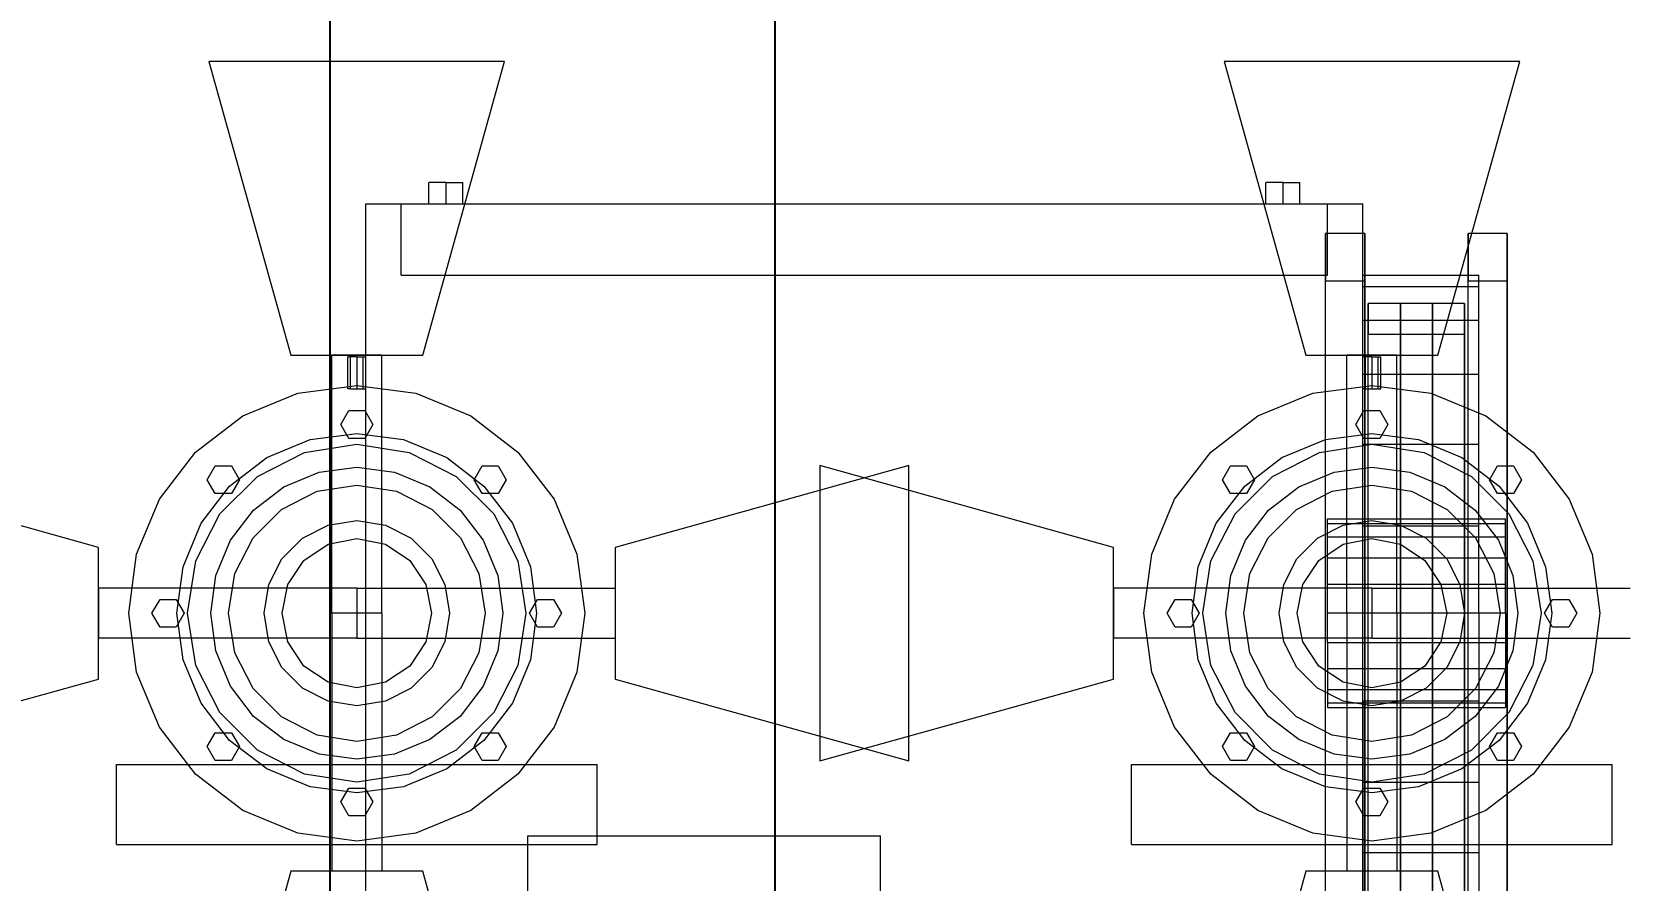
# Model space of a CAD drawing. Header units: millimetres. Extents: x -191664 to 191490, y -197311 to 10263.
# Drawn here: x 1132 to 2025, y -96600 to -96123 of the extents above; entities that cross this region are included whole.
import ezdxf

# ---------------------------------------------------------------- set-up
doc = ezdxf.new("R2010")
doc.units = ezdxf.units.MM
for name, color, linetype, lineweight in [('COTAS_O', 1, 'Continuous', 0), ('COTAS_R', 1, 'Continuous', 0), ('DET_mezcladora_frontal', 7, 'Continuous', 0), ('R15_COTAS_TRANSPORTE_P', 1, 'Continuous', 0)]:
    doc.layers.add(name, color=color, linetype=linetype, lineweight=lineweight)
doc.dimstyles.new('PLANTA_20', dxfattribs={"dimtxt": 50, "dimasz": 30, "dimexe": 30, "dimexo": 16, "dimgap": 20, "dimtad": 1, "dimtih": 1, "dimtoh": 1, "dimdec": 1, "dimzin": 0, "dimdsep": 46, "dimcen": 0.09, "dimadec": 0, "dimazin": 0, "dimtfac": 1, "dimtdec": 4, "dimtofl": 0, "dimtmove": 0, "dimatfit": 3, "dimfxl": 1, "dimtolj": 1, "dimtzin": 0, "dimarcsym": 0})

# ---------------------------------------------------------------- blocks, each defined once
blk = doc.blocks.new('*D69')
at = {"layer": 'COTAS_O', "color": 0, "lineweight": -2, "transparency": 16777216}
for p, q in [((966, -95900), (1580, -95900)), ((1550, -97070), (1550, -95930)), ((966, -97100), (1580, -97100))]:
    blk.add_line(p, q, dxfattribs=at)
at = {"layer": 'COTAS_O', "color": 0, "transparency": 16777216}
for points in [[(1545, -95930), (1555, -95930), (1550, -95900)], [(1545, -97070), (1555, -97070), (1550, -97100)]]:
    blk.add_solid(points, dxfattribs=at)
at = {"layer": 'Defpoints', "color": 0, "transparency": 16777216}
for p in [(950, -95900), (1550, -95900), (950, -97100)]:
    blk.add_point(p, dxfattribs=at)
blk = doc.blocks.new('*D70')
at = {"layer": 'COTAS_R', "color": 0, "lineweight": -2, "transparency": 16777216}
for p, q in [((966, -95200), (2080, -95200)), ((2050, -97070), (2050, -95230)), ((966, -97100), (2080, -97100))]:
    blk.add_line(p, q, dxfattribs=at)
at = {"layer": 'COTAS_R', "color": 0, "transparency": 16777216}
for points in [[(2045, -95230), (2055, -95230), (2050, -95200)], [(2045, -97070), (2055, -97070), (2050, -97100)]]:
    blk.add_solid(points, dxfattribs=at)
at = {"layer": 'Defpoints', "color": 0, "transparency": 16777216}
for p in [(950, -95200), (2050, -95200), (950, -97100)]:
    blk.add_point(p, dxfattribs=at)
blk = doc.blocks.new('*D71')
at = {"layer": 'COTAS_R', "color": 0, "lineweight": -2, "transparency": 16777216}
for p, q in [((1584, -95250), (1270, -95250)), ((1300, -97070), (1300, -95280)), ((1584, -97100), (1270, -97100))]:
    blk.add_line(p, q, dxfattribs=at)
at = {"layer": 'COTAS_R', "color": 0, "transparency": 16777216}
for points in [[(1295, -95280), (1305, -95280), (1300, -95250)], [(1295, -97070), (1305, -97070), (1300, -97100)]]:
    blk.add_solid(points, dxfattribs=at)
at = {"layer": 'Defpoints', "color": 0, "transparency": 16777216}
for p in [(1300, -95250), (1600, -95250), (1600, -97100)]:
    blk.add_point(p, dxfattribs=at)
blk = doc.blocks.new('*D72')
at = {"layer": 'COTAS_R', "color": 0, "lineweight": -2, "transparency": 16777216}
for p, q in [((1584, -95250), (1270, -95250)), ((1300, -97070), (1300, -95280)), ((1584, -97100), (1270, -97100))]:
    blk.add_line(p, q, dxfattribs=at)
at = {"layer": 'COTAS_R', "color": 0, "transparency": 16777216}
for points in [[(1295, -95280), (1305, -95280), (1300, -95250)], [(1295, -97070), (1305, -97070), (1300, -97100)]]:
    blk.add_solid(points, dxfattribs=at)
at = {"layer": 'Defpoints', "color": 0, "transparency": 16777216}
for p in [(1300, -95250), (1600, -95250), (1600, -97100)]:
    blk.add_point(p, dxfattribs=at)
blk = doc.blocks.new('*D131')
at = {"layer": 'Defpoints', "color": 0, "transparency": 16777216}
for p in [(1100, -183968.15), (1139.8, -184162.66), (1104.62, -184212), (1304.62, -184212), (1304.62, -184212)]:
    blk.add_point(p, dxfattribs=at)
at = {"layer": 'R15_COTAS_TRANSPORTE_P', "color": 0, "lineweight": -2, "transparency": 16777216}
blk.add_arc((1304.62, -184212), 172.05, 140.00345, 169.99655, dxfattribs=at)
at = {"layer": 'R15_COTAS_TRANSPORTE_P', "color": 0, "transparency": 16777216}
for points in [[(1169.28, -184097.88), (1176.35, -184104.95), (1194.03, -184080.2)], [(1140.17, -184182.55), (1130.2, -184181.68), (1132.57, -184212)]]:
    blk.add_solid(points, dxfattribs=at)
blk = doc.blocks.new('*D133')
at = {"layer": 'Defpoints', "color": 0, "transparency": 16777216}
for p in [(439.69, -194147.98), (217.89, -194406.09), (-500, -194490), (-500, -194490), (500, -194490)]:
    blk.add_point(p, dxfattribs=at)
at = {"layer": 'R15_COTAS_TRANSPORTE_P', "color": 0, "lineweight": -2, "transparency": 16777216}
blk.add_arc((-500, -194490), 722.77, 2.37834, 17.62166, dxfattribs=at)
at = {"layer": 'R15_COTAS_TRANSPORTE_P', "color": 0, "transparency": 16777216}
for points in [[(184.12, -194272.81), (193.59, -194269.58), (179.18, -194242.8)], [(227.15, -194459.9), (217.15, -194460.11), (222.77, -194490)]]:
    blk.add_solid(points, dxfattribs=at)

msp = doc.modelspace()

# ---------------------------------------------------------------- linework, layer by layer
at = {"layer": 'DET_mezcladora_frontal', "color": 254, "true_color": 0xdce0df}
for p, q in [((1398, -96140), (1232, -96140)), ((1232, -96140), (1278, -96305)), ((1352, -96305), (1398, -96140)), ((1968, -96140), (1802, -96140)), ((1802, -96140), (1848, -96305)), ((1922, -96305), (1968, -96140)), ((1278, -96305), (1352, -96305)), ((1848, -96305), (1922, -96305)), ((1170, -96413), (1005, -96367)), ((1274, -96378.99), (1293.78, -96370.79)), ((1293.78, -96370.79), (1315, -96368)), ((1315, -96368), (1336.22, -96370.79)), ((1336.22, -96370.79), (1356, -96378.99)), ((1625, -96367), (1460, -96413)), ((1740, -96413), (1575, -96367)), ((1575, -96367), (1575, -96533)), ((1625, -96533), (1625, -96367)), ((1844, -96378.99), (1863.78, -96370.79)), ((1863.78, -96370.79), (1885, -96368)), ((1885, -96368), (1906.22, -96370.79)), ((1906.22, -96370.79), (1926, -96378.99)), ((1257.02, -96392.02), (1274, -96378.99)), ((1356, -96378.99), (1372.98, -96392.02)), ((1827.02, -96392.02), (1844, -96378.99)), ((1926, -96378.99), (1942.98, -96392.02)), ((1243.99, -96409), (1257.02, -96392.02)), ((1372.98, -96392.02), (1386.01, -96409)), ((1813.99, -96409), (1827.02, -96392.02)), ((1942.98, -96392.02), (1956.01, -96409)), ((1170, -96487), (1170, -96413)), ((1235.79, -96428.78), (1243.99, -96409)), ((1386.01, -96409), (1394.21, -96428.78)), ((1460, -96413), (1460, -96487)), ((1740, -96487), (1740, -96413)), ((1805.79, -96428.78), (1813.99, -96409)), ((1956.01, -96409), (1964.21, -96428.78)), ((1233, -96450), (1235.79, -96428.78)), ((1394.21, -96428.78), (1397, -96450)), ((1803, -96450), (1805.79, -96428.78)), ((1964.21, -96428.78), (1967, -96450)), ((1235.79, -96471.22), (1233, -96450)), ((1397, -96450), (1394.21, -96471.22)), ((1805.79, -96471.22), (1803, -96450)), ((1967, -96450), (1964.21, -96471.22)), ((1243.99, -96491), (1235.79, -96471.22)), ((1394.21, -96471.22), (1386.01, -96491)), ((1813.99, -96491), (1805.79, -96471.22)), ((1964.21, -96471.22), (1956.01, -96491)), ((1005, -96533), (1170, -96487)), ((1460, -96487), (1625, -96533)), ((1575, -96533), (1740, -96487)), ((1257.02, -96507.98), (1243.99, -96491)), ((1386.01, -96491), (1372.98, -96507.98)), ((1827.02, -96507.98), (1813.99, -96491)), ((1956.01, -96491), (1942.98, -96507.98)), ((1274, -96521.01), (1257.02, -96507.98)), ((1372.98, -96507.98), (1356, -96521.01)), ((1844, -96521.01), (1827.02, -96507.98)), ((1942.98, -96507.98), (1926, -96521.01)), ((1293.78, -96529.21), (1274, -96521.01)), ((1356, -96521.01), (1336.22, -96529.21)), ((1863.78, -96529.21), (1844, -96521.01)), ((1926, -96521.01), (1906.22, -96529.21)), ((1315, -96532), (1293.78, -96529.21)), ((1336.22, -96529.21), (1315, -96532)), ((1885, -96532), (1863.78, -96529.21)), ((1906.22, -96529.21), (1885, -96532)), ((1278, -96595), (1232, -96760)), ((1352, -96595), (1278, -96595)), ((1398, -96760), (1352, -96595)), ((1848, -96595), (1802, -96760)), ((1922, -96595), (1848, -96595)), ((1968, -96760), (1922, -96595))]:
    msp.add_line(p, q, dxfattribs=at)
at = {"layer": 'DET_mezcladora_frontal', "color": 43, "true_color": 0xe7bf45}
for p, q in [((1365, -96208), (1355.47, -96208)), ((1355.47, -96220), (1355.47, -96208)), ((1365, -96208), (1374.53, -96208)), ((1365, -96208), (1365, -96220)), ((1374.53, -96220), (1374.53, -96208)), ((1835, -96208), (1825.47, -96208)), ((1825.47, -96220), (1825.47, -96208)), ((1835, -96208), (1844.53, -96208)), ((1835, -96208), (1835, -96220)), ((1844.53, -96220), (1844.53, -96208)), ((1355.47, -96220), (1365, -96220)), ((1365, -96220), (1374.53, -96220)), ((1825.47, -96220), (1835, -96220)), ((1835, -96220), (1844.53, -96220)), ((1306, -96344), (1310.5, -96336.21)), ((1310.5, -96336.21), (1319.5, -96336.21)), ((1319.5, -96336.21), (1324, -96344)), ((1876, -96344), (1880.5, -96336.21)), ((1880.5, -96336.21), (1889.5, -96336.21)), ((1889.5, -96336.21), (1894, -96344)), ((1310.5, -96351.79), (1306, -96344)), ((1324, -96344), (1319.5, -96351.79)), ((1880.5, -96351.79), (1876, -96344)), ((1894, -96344), (1889.5, -96351.79)), ((1319.5, -96351.79), (1310.5, -96351.79)), ((1889.5, -96351.79), (1880.5, -96351.79)), ((1231.05, -96375.05), (1235.55, -96367.25)), ((1235.55, -96367.25), (1244.55, -96367.25)), ((1244.55, -96367.25), (1249.05, -96375.05)), ((1380.95, -96375.05), (1385.45, -96367.25)), ((1385.45, -96367.25), (1394.45, -96367.25)), ((1394.45, -96367.25), (1398.95, -96375.05)), ((1801.05, -96375.05), (1805.55, -96367.25)), ((1805.55, -96367.25), (1814.55, -96367.25)), ((1814.55, -96367.25), (1819.05, -96375.05)), ((1950.95, -96375.05), (1955.45, -96367.25)), ((1955.45, -96367.25), (1964.45, -96367.25)), ((1964.45, -96367.25), (1968.95, -96375.05)), ((1235.55, -96382.84), (1231.05, -96375.05)), ((1249.05, -96375.05), (1244.55, -96382.84)), ((1385.45, -96382.84), (1380.95, -96375.05)), ((1398.95, -96375.05), (1394.45, -96382.84)), ((1805.55, -96382.84), (1801.05, -96375.05)), ((1819.05, -96375.05), (1814.55, -96382.84)), ((1955.45, -96382.84), (1950.95, -96375.05)), ((1968.95, -96375.05), (1964.45, -96382.84)), ((1244.55, -96382.84), (1235.55, -96382.84)), ((1394.45, -96382.84), (1385.45, -96382.84)), ((1814.55, -96382.84), (1805.55, -96382.84)), ((1964.45, -96382.84), (1955.45, -96382.84)), ((1200, -96450), (1204.5, -96442.21)), ((1204.5, -96442.21), (1213.5, -96442.21)), ((1213.5, -96442.21), (1218, -96450)), ((1412, -96450), (1416.5, -96442.21)), ((1416.5, -96442.21), (1425.5, -96442.21)), ((1425.5, -96442.21), (1430, -96450)), ((1770, -96450), (1774.5, -96442.21)), ((1774.5, -96442.21), (1783.5, -96442.21)), ((1783.5, -96442.21), (1788, -96450)), ((1982, -96450), (1986.5, -96442.21)), ((1986.5, -96442.21), (1995.5, -96442.21)), ((1995.5, -96442.21), (2000, -96450)), ((1204.5, -96457.79), (1200, -96450)), ((1218, -96450), (1213.5, -96457.79)), ((1416.5, -96457.79), (1412, -96450)), ((1430, -96450), (1425.5, -96457.79)), ((1774.5, -96457.79), (1770, -96450)), ((1788, -96450), (1783.5, -96457.79)), ((1986.5, -96457.79), (1982, -96450)), ((2000, -96450), (1995.5, -96457.79)), ((1213.5, -96457.79), (1204.5, -96457.79)), ((1425.5, -96457.79), (1416.5, -96457.79)), ((1783.5, -96457.79), (1774.5, -96457.79)), ((1995.5, -96457.79), (1986.5, -96457.79)), ((1231.05, -96524.95), (1235.55, -96517.16)), ((1235.55, -96517.16), (1244.55, -96517.16)), ((1244.55, -96517.16), (1249.05, -96524.95)), ((1380.95, -96524.95), (1385.45, -96517.16)), ((1385.45, -96517.16), (1394.45, -96517.16)), ((1394.45, -96517.16), (1398.95, -96524.95)), ((1801.05, -96524.95), (1805.55, -96517.16)), ((1805.55, -96517.16), (1814.55, -96517.16)), ((1814.55, -96517.16), (1819.05, -96524.95)), ((1950.95, -96524.95), (1955.45, -96517.16)), ((1955.45, -96517.16), (1964.45, -96517.16)), ((1964.45, -96517.16), (1968.95, -96524.95)), ((1235.55, -96532.75), (1231.05, -96524.95)), ((1244.55, -96532.75), (1235.55, -96532.75)), ((1249.05, -96524.95), (1244.55, -96532.75)), ((1385.45, -96532.75), (1380.95, -96524.95)), ((1394.45, -96532.75), (1385.45, -96532.75)), ((1398.95, -96524.95), (1394.45, -96532.75)), ((1805.55, -96532.75), (1801.05, -96524.95)), ((1814.55, -96532.75), (1805.55, -96532.75)), ((1819.05, -96524.95), (1814.55, -96532.75)), ((1955.45, -96532.75), (1950.95, -96524.95)), ((1964.45, -96532.75), (1955.45, -96532.75)), ((1968.95, -96524.95), (1964.45, -96532.75)), ((1306, -96556), (1310.5, -96548.21)), ((1310.5, -96548.21), (1319.5, -96548.21)), ((1319.5, -96548.21), (1324, -96556)), ((1876, -96556), (1880.5, -96548.21)), ((1880.5, -96548.21), (1889.5, -96548.21)), ((1889.5, -96548.21), (1894, -96556)), ((1310.5, -96563.79), (1306, -96556)), ((1324, -96556), (1319.5, -96563.79)), ((1880.5, -96563.79), (1876, -96556)), ((1894, -96556), (1889.5, -96563.79)), ((1319.5, -96563.79), (1310.5, -96563.79)), ((1889.5, -96563.79), (1880.5, -96563.79))]:
    msp.add_line(p, q, dxfattribs=at)
at = {"layer": 'DET_mezcladora_frontal', "color": 250, "true_color": 0x33393d}
for p, q in [((1320, -96220), (1880, -96220)), ((1320, -96650), (1320, -96220)), ((1880, -96650), (1880, -96220)), ((1880, -96266.47), (1880, -96260)), ((1880, -96260), (1945, -96260)), ((1945, -96266.47), (1945, -96260)), ((1880, -96285.46), (1880, -96266.47)), ((1880, -96266.47), (1945, -96266.47)), ((1945, -96285.46), (1945, -96266.47)), ((1901, -96276.07), (1883, -96276.07)), ((1883, -96276.07), (1883, -96293.32)), ((1883, -96709.16), (1883, -96276.07)), ((1901, -96293.32), (1901, -96276.07)), ((1901, -96276.07), (1901, -96709.16)), ((1919, -96276.07), (1901, -96276.07)), ((1919, -96293.32), (1919, -96276.07)), ((1919, -96276.07), (1919, -96709.16)), ((1937, -96276.07), (1919, -96276.07)), ((1937, -96293.32), (1937, -96276.07)), ((1937, -96276.07), (1937, -96709.16)), ((1880, -96315.65), (1880, -96285.46)), ((1880, -96285.46), (1945, -96285.46)), ((1945, -96315.65), (1945, -96285.46)), ((1883, -96293.32), (1901, -96293.32)), ((1883, -96726.41), (1883, -96293.32)), ((1901, -96726.41), (1901, -96293.32)), ((1901, -96293.32), (1919, -96293.32)), ((1919, -96726.41), (1919, -96293.32)), ((1919, -96293.32), (1937, -96293.32)), ((1937, -96726.41), (1937, -96293.32)), ((1880, -96355), (1880, -96315.65)), ((1880, -96315.65), (1945, -96315.65)), ((1945, -96355), (1945, -96315.65)), ((1264.5, -96362.53), (1288.86, -96352.44)), ((1288.86, -96352.44), (1315, -96349)), ((1315, -96349), (1341.14, -96352.44)), ((1341.14, -96352.44), (1365.5, -96362.53)), ((1834.5, -96362.53), (1858.86, -96352.44)), ((1858.86, -96352.44), (1885, -96349)), ((1885, -96349), (1911.14, -96352.44)), ((1911.14, -96352.44), (1935.5, -96362.53)), ((1243.58, -96378.58), (1264.5, -96362.53)), ((1365.5, -96362.53), (1386.42, -96378.58)), ((1813.58, -96378.58), (1834.5, -96362.53)), ((1880, -96400.82), (1880, -96355)), ((1880, -96355), (1945, -96355)), ((1935.5, -96362.53), (1956.42, -96378.58)), ((1945, -96400.82), (1945, -96355)), ((1227.53, -96399.5), (1243.58, -96378.58)), ((1292.75, -96381.52), (1315, -96378)), ((1315, -96378), (1337.25, -96381.52)), ((1386.42, -96378.58), (1402.47, -96399.5)), ((1797.53, -96399.5), (1813.58, -96378.58)), ((1862.75, -96381.52), (1885, -96378)), ((1885, -96378), (1907.25, -96381.52)), ((1956.42, -96378.58), (1972.47, -96399.5)), ((1272.68, -96391.75), (1292.75, -96381.52)), ((1337.25, -96381.52), (1357.32, -96391.75)), ((1842.68, -96391.75), (1862.75, -96381.52)), ((1907.25, -96381.52), (1927.32, -96391.75)), ((1256.75, -96407.68), (1272.68, -96391.75)), ((1357.32, -96391.75), (1373.25, -96407.68)), ((1826.75, -96407.68), (1842.68, -96391.75)), ((1927.32, -96391.75), (1943.25, -96407.68)), ((1217.44, -96423.86), (1227.53, -96399.5)), ((1246.52, -96427.75), (1256.75, -96407.68)), ((1373.25, -96407.68), (1383.48, -96427.75)), ((1402.47, -96399.5), (1412.56, -96423.86)), ((1787.44, -96423.86), (1797.53, -96399.5)), ((1816.52, -96427.75), (1826.75, -96407.68)), ((1880, -96450), (1880, -96400.82)), ((1880, -96400.82), (1945, -96400.82)), ((1943.25, -96407.68), (1953.48, -96427.75)), ((1945, -96450), (1945, -96400.82)), ((1972.47, -96399.5), (1982.56, -96423.86)), ((1214, -96450), (1217.44, -96423.86)), ((1412.56, -96423.86), (1416, -96450)), ((1784, -96450), (1787.44, -96423.86)), ((1982.56, -96423.86), (1986, -96450)), ((1243, -96450), (1246.52, -96427.75)), ((1383.48, -96427.75), (1387, -96450)), ((1813, -96450), (1816.52, -96427.75)), ((1953.48, -96427.75), (1957, -96450)), ((1217.44, -96476.14), (1214, -96450)), ((1246.52, -96472.25), (1243, -96450)), ((1387, -96450), (1383.48, -96472.25)), ((1416, -96450), (1412.56, -96476.14)), ((1787.44, -96476.14), (1784, -96450)), ((1816.52, -96472.25), (1813, -96450)), ((1880, -96499.18), (1880, -96450)), ((1945, -96450), (1880, -96450)), ((1945, -96450), (1945, -96499.18)), ((1957, -96450), (1953.48, -96472.25)), ((1986, -96450), (1982.56, -96476.14)), ((1227.53, -96500.5), (1217.44, -96476.14)), ((1256.75, -96492.32), (1246.52, -96472.25)), ((1383.48, -96472.25), (1373.25, -96492.32)), ((1412.56, -96476.14), (1402.47, -96500.5)), ((1797.53, -96500.5), (1787.44, -96476.14)), ((1826.75, -96492.32), (1816.52, -96472.25)), ((1953.48, -96472.25), (1943.25, -96492.32)), ((1982.56, -96476.14), (1972.47, -96500.5)), ((1272.68, -96508.25), (1256.75, -96492.32)), ((1373.25, -96492.32), (1357.32, -96508.25)), ((1842.68, -96508.25), (1826.75, -96492.32)), ((1943.25, -96492.32), (1927.32, -96508.25)), ((1243.58, -96521.42), (1227.53, -96500.5)), ((1402.47, -96500.5), (1386.42, -96521.42)), ((1813.58, -96521.42), (1797.53, -96500.5)), ((1880, -96499.18), (1880, -96545)), ((1880, -96499.18), (1945, -96499.18)), ((1945, -96499.18), (1945, -96545)), ((1972.47, -96500.5), (1956.42, -96521.42)), ((1292.75, -96518.48), (1272.68, -96508.25)), ((1357.32, -96508.25), (1337.25, -96518.48)), ((1862.75, -96518.48), (1842.68, -96508.25)), ((1927.32, -96508.25), (1907.25, -96518.48)), ((1264.5, -96537.47), (1243.58, -96521.42)), ((1315, -96522), (1292.75, -96518.48)), ((1337.25, -96518.48), (1315, -96522)), ((1386.42, -96521.42), (1365.5, -96537.47)), ((1834.5, -96537.47), (1813.58, -96521.42)), ((1885, -96522), (1862.75, -96518.48)), ((1907.25, -96518.48), (1885, -96522)), ((1956.42, -96521.42), (1935.5, -96537.47)), ((1288.86, -96547.56), (1264.5, -96537.47)), ((1365.5, -96537.47), (1341.14, -96547.56)), ((1858.86, -96547.56), (1834.5, -96537.47)), ((1935.5, -96537.47), (1911.14, -96547.56)), ((1315, -96551), (1288.86, -96547.56)), ((1341.14, -96547.56), (1315, -96551)), ((1885, -96551), (1858.86, -96547.56)), ((1880, -96545), (1880, -96584.35)), ((1880, -96545), (1945, -96545)), ((1911.14, -96547.56), (1885, -96551)), ((1945, -96545), (1945, -96584.35)), ((1411, -96575), (1609, -96575)), ((1411, -96635), (1411, -96575)), ((1609, -96635), (1609, -96575)), ((1880, -96584.35), (1880, -96614.54)), ((1880, -96584.35), (1945, -96584.35)), ((1945, -96584.35), (1945, -96614.54))]:
    msp.add_line(p, q, dxfattribs=at)
at = {"layer": 'DET_mezcladora_frontal', "color": 252, "true_color": 0x8b8c91}
for p, q in [((1340, -96220), (1860, -96220)), ((1340, -96260), (1340, -96220)), ((1860, -96260), (1860, -96220)), ((1881, -96236.72), (1859, -96236.72)), ((1859, -96236.72), (1859, -96263.28)), ((1859, -96656.72), (1859, -96236.72)), ((1881, -96263.28), (1881, -96236.72)), ((1881, -96236.72), (1881, -96656.72)), ((1961, -96236.72), (1939, -96236.72)), ((1939, -96236.72), (1939, -96263.28)), ((1939, -96656.72), (1939, -96236.72)), ((1961, -96263.28), (1961, -96236.72)), ((1961, -96236.72), (1961, -96656.72)), ((1340, -96260), (1860, -96260)), ((1859, -96263.28), (1881, -96263.28)), ((1859, -96683.28), (1859, -96263.28)), ((1881, -96683.28), (1881, -96263.28)), ((1939, -96263.28), (1961, -96263.28)), ((1939, -96683.28), (1939, -96263.28)), ((1961, -96683.28), (1961, -96263.28))]:
    msp.add_line(p, q, dxfattribs=at)
at = {"layer": 'DET_mezcladora_frontal', "color": 9, "true_color": 0xc6c9c8}
for p, q in [((1329, -96305), (1301, -96305)), ((1301, -96450), (1301, -96305)), ((1329, -96450), (1329, -96305)), ((1899, -96305), (1871, -96305)), ((1871, -96450), (1871, -96305)), ((1899, -96450), (1899, -96305)), ((1259.16, -96373.14), (1285.64, -96359.65)), ((1285.64, -96359.65), (1315, -96355)), ((1315, -96355), (1344.36, -96359.65)), ((1344.36, -96359.65), (1370.84, -96373.14)), ((1829.16, -96373.14), (1855.64, -96359.65)), ((1855.64, -96359.65), (1885, -96355)), ((1885, -96355), (1914.36, -96359.65)), ((1914.36, -96359.65), (1940.84, -96373.14)), ((1238.14, -96394.16), (1259.16, -96373.14)), ((1370.84, -96373.14), (1391.86, -96394.16)), ((1808.14, -96394.16), (1829.16, -96373.14)), ((1940.84, -96373.14), (1961.86, -96394.16)), ((1224.65, -96420.64), (1238.14, -96394.16)), ((1391.86, -96394.16), (1405.35, -96420.64)), ((1794.65, -96420.64), (1808.14, -96394.16)), ((1860, -96399.59), (1860, -96397)), ((1860, -96397), (1960, -96397)), ((1960, -96399.59), (1960, -96397)), ((1961.86, -96394.16), (1975.35, -96420.64)), ((1860, -96407.12), (1860, -96399.59)), ((1860, -96399.59), (1960, -96399.59)), ((1860, -96418.85), (1860, -96407.12)), ((1860, -96407.12), (1960, -96407.12)), ((1960, -96407.12), (1960, -96399.59)), ((1960, -96418.85), (1960, -96407.12)), ((1285.3, -96420.3), (1298.93, -96411.2)), ((1298.93, -96411.2), (1315, -96408)), ((1315, -96408), (1331.07, -96411.2)), ((1331.07, -96411.2), (1344.7, -96420.3)), ((1855.3, -96420.3), (1868.93, -96411.2)), ((1868.93, -96411.2), (1885, -96408)), ((1885, -96408), (1901.07, -96411.2)), ((1901.07, -96411.2), (1914.7, -96420.3)), ((1220, -96450), (1224.65, -96420.64)), ((1276.2, -96433.93), (1285.3, -96420.3)), ((1344.7, -96420.3), (1353.8, -96433.93)), ((1405.35, -96420.64), (1410, -96450)), ((1790, -96450), (1794.65, -96420.64)), ((1846.2, -96433.93), (1855.3, -96420.3)), ((1860, -96433.62), (1860, -96418.85)), ((1860, -96418.85), (1960, -96418.85)), ((1914.7, -96420.3), (1923.8, -96433.93)), ((1960, -96433.62), (1960, -96418.85)), ((1975.35, -96420.64), (1980, -96450)), ((1273, -96450), (1276.2, -96433.93)), ((1353.8, -96433.93), (1357, -96450)), ((1843, -96450), (1846.2, -96433.93)), ((1860, -96450), (1860, -96433.62)), ((1860, -96433.62), (1960, -96433.62)), ((1923.8, -96433.93), (1927, -96450)), ((1960, -96450), (1960, -96433.62)), ((1170, -96436), (1170, -96464)), ((1315, -96436), (1170, -96436)), ((1315, -96436), (1315, -96464)), ((1315, -96436), (1460, -96436)), ((1460, -96436), (1460, -96464)), ((1740, -96436), (1740, -96464)), ((1885, -96436), (1740, -96436)), ((1885, -96436), (1885, -96464)), ((1885, -96436), (2030, -96436)), ((1224.65, -96479.36), (1220, -96450)), ((1276.2, -96466.07), (1273, -96450)), ((1329, -96450), (1301, -96450)), ((1301, -96450), (1301, -96595)), ((1329, -96450), (1329, -96595)), ((1357, -96450), (1353.8, -96466.07)), ((1410, -96450), (1405.35, -96479.36)), ((1794.65, -96479.36), (1790, -96450)), ((1846.2, -96466.07), (1843, -96450)), ((1860, -96466.38), (1860, -96450)), ((1960, -96450), (1860, -96450)), ((1899, -96450), (1871, -96450)), ((1871, -96450), (1871, -96595)), ((1899, -96450), (1899, -96595)), ((1927, -96450), (1923.8, -96466.07)), ((1960, -96450), (1960, -96466.38)), ((1980, -96450), (1975.35, -96479.36)), ((1315, -96464), (1170, -96464)), ((1285.3, -96479.7), (1276.2, -96466.07)), ((1315, -96464), (1460, -96464)), ((1353.8, -96466.07), (1344.7, -96479.7)), ((1885, -96464), (1740, -96464)), ((1855.3, -96479.7), (1846.2, -96466.07)), ((1860, -96466.38), (1860, -96481.15)), ((1860, -96466.38), (1960, -96466.38)), ((1885, -96464), (2030, -96464)), ((1923.8, -96466.07), (1914.7, -96479.7)), ((1960, -96466.38), (1960, -96481.15)), ((1238.14, -96505.84), (1224.65, -96479.36)), ((1298.93, -96488.8), (1285.3, -96479.7)), ((1344.7, -96479.7), (1331.07, -96488.8)), ((1405.35, -96479.36), (1391.86, -96505.84)), ((1808.14, -96505.84), (1794.65, -96479.36)), ((1868.93, -96488.8), (1855.3, -96479.7)), ((1860, -96481.15), (1860, -96492.88)), ((1860, -96481.15), (1960, -96481.15)), ((1914.7, -96479.7), (1901.07, -96488.8)), ((1960, -96481.15), (1960, -96492.88)), ((1975.35, -96479.36), (1961.86, -96505.84)), ((1315, -96492), (1298.93, -96488.8)), ((1331.07, -96488.8), (1315, -96492)), ((1860, -96492.88), (1860, -96500.41)), ((1860, -96492.88), (1960, -96492.88)), ((1885, -96492), (1868.93, -96488.8)), ((1901.07, -96488.8), (1885, -96492)), ((1960, -96492.88), (1960, -96500.41)), ((1259.16, -96526.86), (1238.14, -96505.84)), ((1391.86, -96505.84), (1370.84, -96526.86)), ((1829.16, -96526.86), (1808.14, -96505.84)), ((1860, -96500.41), (1860, -96503)), ((1860, -96500.41), (1960, -96500.41)), ((1860, -96503), (1960, -96503)), ((1961.86, -96505.84), (1940.84, -96526.86)), ((1960, -96500.41), (1960, -96503)), ((1285.64, -96540.35), (1259.16, -96526.86)), ((1370.84, -96526.86), (1344.36, -96540.35)), ((1855.64, -96540.35), (1829.16, -96526.86)), ((1940.84, -96526.86), (1914.36, -96540.35)), ((1315, -96545), (1285.64, -96540.35)), ((1344.36, -96540.35), (1315, -96545)), ((1885, -96545), (1855.64, -96540.35)), ((1914.36, -96540.35), (1885, -96545)), ((1329, -96595), (1301, -96595)), ((1899, -96595), (1871, -96595))]:
    msp.add_line(p, q, dxfattribs=at)
at = {"layer": 'DET_mezcladora_frontal', "color": 43, "true_color": 0xc5ad48}
for p, q in [((1311.46, -96306), (1310, -96306)), ((1310, -96324), (1310, -96306)), ((1315, -96306), (1311.46, -96306)), ((1311.46, -96324), (1311.46, -96306)), ((1315, -96306), (1318.54, -96306)), ((1315, -96306), (1315, -96324)), ((1318.54, -96306), (1320, -96306)), ((1318.54, -96324), (1318.54, -96306)), ((1320, -96324), (1320, -96306)), ((1881.46, -96306), (1880, -96306)), ((1880, -96324), (1880, -96306)), ((1885, -96306), (1881.46, -96306)), ((1881.46, -96324), (1881.46, -96306)), ((1885, -96306), (1888.54, -96306)), ((1885, -96306), (1885, -96324)), ((1888.54, -96306), (1890, -96306)), ((1888.54, -96324), (1888.54, -96306)), ((1890, -96324), (1890, -96306)), ((1311.46, -96324), (1310, -96324)), ((1311.46, -96324), (1315, -96324)), ((1315, -96324), (1318.54, -96324)), ((1318.54, -96324), (1320, -96324)), ((1881.46, -96324), (1880, -96324)), ((1881.46, -96324), (1885, -96324)), ((1885, -96324), (1888.54, -96324)), ((1888.54, -96324), (1890, -96324))]:
    msp.add_line(p, q, dxfattribs=at)
at = {"layer": 'DET_mezcladora_frontal', "color": 107, "true_color": 0x248357}
for p, q in [((1251, -96339.15), (1281.87, -96326.36)), ((1281.87, -96326.36), (1315, -96322)), ((1315, -96322), (1348.13, -96326.36)), ((1348.13, -96326.36), (1379, -96339.15)), ((1821, -96339.15), (1851.87, -96326.36)), ((1851.87, -96326.36), (1885, -96322)), ((1885, -96322), (1918.13, -96326.36)), ((1918.13, -96326.36), (1949, -96339.15)), ((1224.49, -96359.49), (1251, -96339.15)), ((1379, -96339.15), (1405.51, -96359.49)), ((1794.49, -96359.49), (1821, -96339.15)), ((1949, -96339.15), (1975.51, -96359.49)), ((1204.15, -96386), (1224.49, -96359.49)), ((1405.51, -96359.49), (1425.85, -96386)), ((1774.15, -96386), (1794.49, -96359.49)), ((1975.51, -96359.49), (1995.85, -96386)), ((1191.36, -96416.87), (1204.15, -96386)), ((1425.85, -96386), (1438.64, -96416.87)), ((1761.36, -96416.87), (1774.15, -96386)), ((1995.85, -96386), (2008.64, -96416.87)), ((1298.93, -96400.55), (1315, -96398)), ((1315, -96398), (1331.07, -96400.55)), ((1868.93, -96400.55), (1885, -96398)), ((1885, -96398), (1901.07, -96400.55)), ((1284.44, -96407.93), (1298.93, -96400.55)), ((1331.07, -96400.55), (1345.56, -96407.93)), ((1854.44, -96407.93), (1868.93, -96400.55)), ((1901.07, -96400.55), (1915.56, -96407.93)), ((1272.93, -96419.44), (1284.44, -96407.93)), ((1345.56, -96407.93), (1357.07, -96419.44)), ((1842.93, -96419.44), (1854.44, -96407.93)), ((1915.56, -96407.93), (1927.07, -96419.44)), ((1187, -96450), (1191.36, -96416.87)), ((1265.55, -96433.93), (1272.93, -96419.44)), ((1357.07, -96419.44), (1364.45, -96433.93)), ((1438.64, -96416.87), (1443, -96450)), ((1757, -96450), (1761.36, -96416.87)), ((1835.55, -96433.93), (1842.93, -96419.44)), ((1927.07, -96419.44), (1934.45, -96433.93)), ((2008.64, -96416.87), (2013, -96450)), ((1263, -96450), (1265.55, -96433.93)), ((1364.45, -96433.93), (1367, -96450)), ((1833, -96450), (1835.55, -96433.93)), ((1934.45, -96433.93), (1937, -96450)), ((1191.36, -96483.13), (1187, -96450)), ((1265.55, -96466.07), (1263, -96450)), ((1367, -96450), (1364.45, -96466.07)), ((1443, -96450), (1438.64, -96483.13)), ((1761.36, -96483.13), (1757, -96450)), ((1835.55, -96466.07), (1833, -96450)), ((1937, -96450), (1934.45, -96466.07)), ((2013, -96450), (2008.64, -96483.13)), ((1272.93, -96480.56), (1265.55, -96466.07)), ((1364.45, -96466.07), (1357.07, -96480.56)), ((1842.93, -96480.56), (1835.55, -96466.07)), ((1934.45, -96466.07), (1927.07, -96480.56)), ((1204.15, -96514), (1191.36, -96483.13)), ((1284.44, -96492.07), (1272.93, -96480.56)), ((1357.07, -96480.56), (1345.56, -96492.07)), ((1438.64, -96483.13), (1425.85, -96514)), ((1774.15, -96514), (1761.36, -96483.13)), ((1854.44, -96492.07), (1842.93, -96480.56)), ((1927.07, -96480.56), (1915.56, -96492.07)), ((2008.64, -96483.13), (1995.85, -96514)), ((1298.93, -96499.45), (1284.44, -96492.07)), ((1345.56, -96492.07), (1331.07, -96499.45)), ((1868.93, -96499.45), (1854.44, -96492.07)), ((1915.56, -96492.07), (1901.07, -96499.45)), ((1315, -96502), (1298.93, -96499.45)), ((1331.07, -96499.45), (1315, -96502)), ((1885, -96502), (1868.93, -96499.45)), ((1901.07, -96499.45), (1885, -96502)), ((1224.49, -96540.51), (1204.15, -96514)), ((1425.85, -96514), (1405.51, -96540.51)), ((1794.49, -96540.51), (1774.15, -96514)), ((1995.85, -96514), (1975.51, -96540.51)), ((1180, -96535), (1450, -96535)), ((1180, -96580), (1180, -96535)), ((1251, -96560.85), (1224.49, -96540.51)), ((1405.51, -96540.51), (1379, -96560.85)), ((1450, -96580), (1450, -96535)), ((1750, -96535), (2020, -96535)), ((1750, -96580), (1750, -96535)), ((1821, -96560.85), (1794.49, -96540.51)), ((1975.51, -96540.51), (1949, -96560.85)), ((2020, -96580), (2020, -96535)), ((1281.87, -96573.64), (1251, -96560.85)), ((1379, -96560.85), (1348.13, -96573.64)), ((1851.87, -96573.64), (1821, -96560.85)), ((1949, -96560.85), (1918.13, -96573.64)), ((1315, -96578), (1281.87, -96573.64)), ((1348.13, -96573.64), (1315, -96578)), ((1885, -96578), (1851.87, -96573.64)), ((1918.13, -96573.64), (1885, -96578)), ((1180, -96580), (1450, -96580)), ((1750, -96580), (2020, -96580))]:
    msp.add_line(p, q, dxfattribs=at)

# ---------------------------------------------------------------- dimensions: what is measured, and where the dimension line sits
at = {"layer": 'COTAS_O'}
dim = msp.add_aligned_dim(p1=(950, -97100), p2=(950, -95900), distance=-600, text='<> O', dimstyle='PLANTA_20', dxfattribs=at)
dim.commit()
dim.dimension.update_dxf_attribs({"geometry": '*D69', "text_midpoint": (1550, -96500)})
at = {"layer": 'COTAS_R'}
for p1, p2, distance, picture, middle in [((950, -97100), (950, -95200), -1100, '*D70', (2050, -96150)), ((1600, -97100), (1600, -95250), 300, '*D71', (1300, -96175)), ((1600, -97100), (1600, -95250), 300, '*D72', (1300, -96175))]:
    dim = msp.add_aligned_dim(p1=p1, p2=p2, distance=distance, text='<> R', dimstyle='PLANTA_20', dxfattribs=at)
    dim.commit()
    dim.dimension.update_dxf_attribs({"geometry": picture, "text_midpoint": middle})
at = {"layer": 'R15_COTAS_TRANSPORTE_P'}
for base, line1, line2, picture, middle in [((217.89, -194406.09), ((-500, -194490), (500, -194490)), ((-500, -194490), (439.69, -194147.98)), '*D133', (191490.46, -33543.69)), ((1139.8, -184162.66), ((1304.62, -184212), (1104.62, -184212)), ((1304.62, -184212), (1100, -183968.15)), '*D131', (-166426.35, -78863.51))]:
    dim = msp.add_angular_dim_2l(base=base, line1=line1, line2=line2, dimstyle='PLANTA_20', dxfattribs=at)
    dim.commit()
    dim.dimension.update_dxf_attribs({"geometry": picture, "text_midpoint": middle})

doc.saveas('drawing.dxf')
